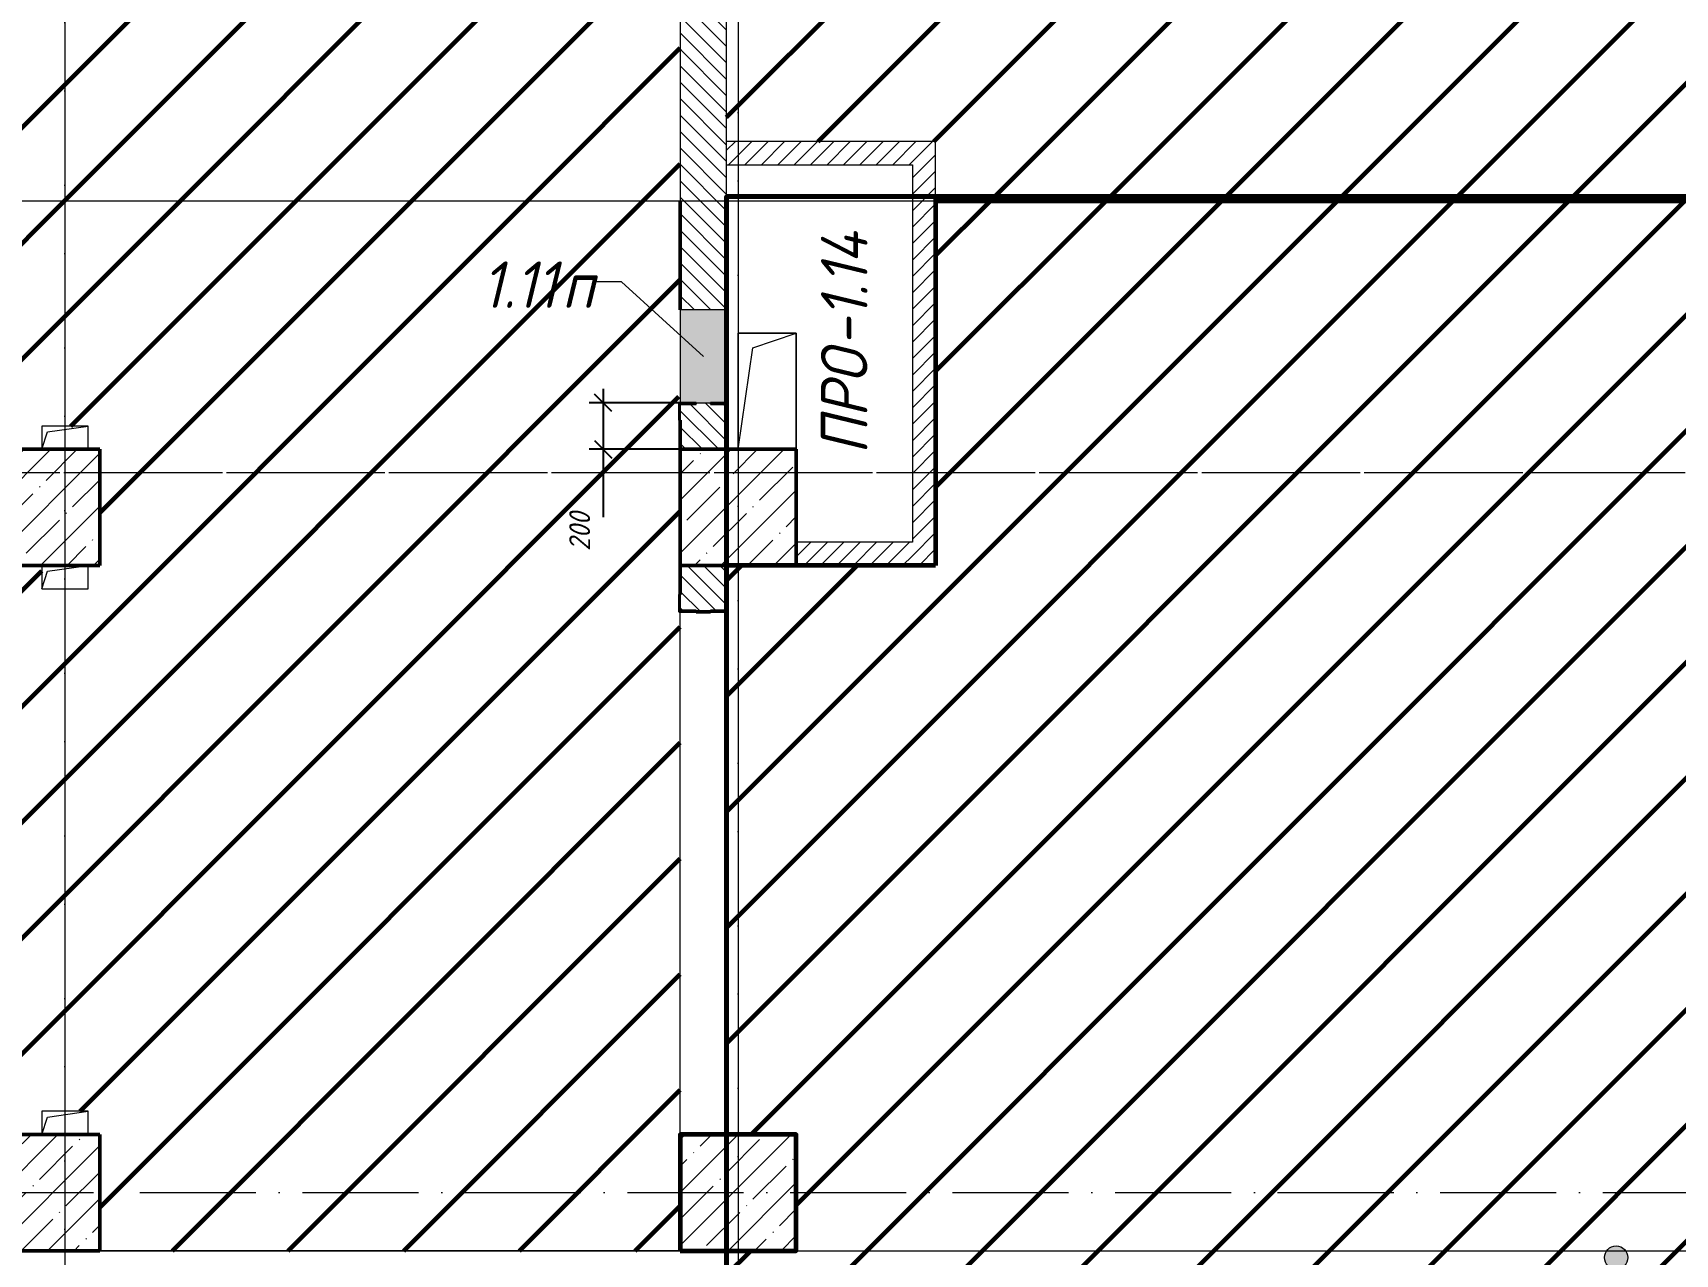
# Model space of a CAD drawing. Header units: millimetres. Extents: x -606178 to 312196, y -19338 to 632709.
# Drawn here: x -351119 to -344046, y 494761 to 500018 of the extents above; entities that cross this region are included whole.
import ezdxf

# ---------------------------------------------------------------- set-up
doc = ezdxf.new("R2010")
doc.units = ezdxf.units.MM
doc.linetypes.add('200_ШТРИХ_ш1п0_6_', pattern=[160, 100, -60])
doc.linetypes.add('50_200_ШТРИХ_1Т_ш5_п1_п1_', pattern=[700, 500, -100, 0, -100])
for name, color, linetype, lineweight in [('6.4.1) Окр пт с инж. ПТ2.16', 3, 'Continuous', 60), ('6.4.3) Окр пт с инж. ПТ2.3', 150, 'Continuous', 60), ('A-____-____-DIMS', 7, 'Continuous', 9), ('A-DETL-____-OTLN-3', 7, '200_ШТРИХ_ш1п0_6_', 9), ('A-DETL-____-OTLN-4', 7, 'Continuous', 18), ('A-DETL-GENF-OTLN', 7, 'Continuous', 9), ('A-FLOR-____-OTLN', 7, 'Continuous', 9), ('A-GENM-____-IDEN', 7, 'Continuous', 9), ('A-GENM-____-MCUT', 7, 'Continuous', 25), ('A-GENM-____-OTLN', 7, 'Continuous', 9), ('A-GENM-____-OTLN-1', 7, 'Continuous', 25), ('A-GLAZ-____-IDEN', 7, 'Continuous', 9), ('A-GLAZ-____-OTLN', 7, 'Continuous', 9), ('A-WALL-____-MCUT', 7, 'Continuous', 13), ('A-WALL-____-MCUT-2', 7, 'Continuous', 50), ('A-WALL-____-PATT-1', 7, 'Continuous', 9), ('A-WALL-FNSH-MCUT-1', 7, 'Continuous', 9), ('G-____-____-TEXT', 7, 'Continuous', 9), ('I-WALL-____-OTLN', 7, 'Continuous', 9), ('S-COLS-____-MCUT', 7, 'Continuous', 50), ('S-COLS-____-OTLN', 7, 'Continuous', 9), ('S-GRID-____-OTLN-1', 7, '50_200_ШТРИХ_1Т_ш5_п1_п1_', 9)]:
    doc.layers.add(name, color=color, linetype=linetype, lineweight=lineweight)
doc.styles.add('ISOCPEUR_I_11', font='isocpeui.ttf', dxfattribs={"width": 0.9, "height": 200})
doc.styles.add('ISOCPEUR_I_7', font='isocpeui.ttf', dxfattribs={"width": 0.9, "height": 90})
doc.dimstyles.new('ISO-1_8_0_9К_СРЕДНИЙ_Кладочные_1', dxfattribs={"dimscale": 304.8, "dimtxt": 89.638306, "dimasz": 0.246063, "dimexe": 0.19685, "dimexo": 0, "dimgap": 0, "dimtad": 1, "dimdec": 3, "dimrnd": 0.001, "dimdsep": 46, "dimtxsty": 'ISOCPEUR_I_7', "dimblk1": 'OBLIQUE', "dimblk2": 'OBLIQUE', "dimsah": 1, "dimcen": 0.09, "dimdle": 0.19685, "dimazin": 0, "dimtfac": 1, "dimtdec": 4, "dimtix": 1, "dimtmove": 0, "dimatfit": 3, "dimfxl": 1, "dimtvp": 1, "dimtolj": 1, "dimtzin": 0, "dimarcsym": 2})
pattern_1 = [(45, (-74750, -43231.04), (-114.04925, 114.04925), []), (45, (-74635.95, -43231.04), (-114.04925, 114.04925), [201.613, -40.323, 3.353, -36.97])]
pattern_2 = [(315, (-46181.04, 74750), (114.04925, 114.04925), []), (315, (-46181.04, 74635.95), (114.04925, 114.04925), [201.613, -40.323, 3.353, -36.97])]
pattern_3 = [(45, (-77750, -46181.04), (-114.04925, 114.04925), []), (45, (-77635.95, -46181.04), (-114.04925, 114.04925), [201.613, -40.323, 3.353, -36.97])]
pattern_4 = [(45, (-77750, -43231.04), (-114.04925, 114.04925), []), (45, (-77635.95, -43231.04), (-114.04925, 114.04925), [201.613, -40.323, 3.353, -36.97])]
pattern_5 = [(45, (-425830.77, 451794.26), (-35.35534, 35.35534), [])]
pattern_6 = [(135, (-425830.77, 451794.26), (-35.35534, -35.35534), [])]

# ---------------------------------------------------------------- blocks, each defined once
blk = doc.blocks.new('BSC_Колонна _Прямоугольная - 500х500-V89-АР1_План отверстий 1 этажа в осях 1-64_А-ГГ')
at = {"layer": 'S-COLS-____-OTLN'}
h = blk.add_hatch(dxfattribs=at)
h.set_pattern_fill('FP_121', color=256, style=0, pattern_type=2)
h.set_pattern_definition(pattern_1)
h.paths.add_polyline_path([(-250, -250), (250, -250), (250, 250), (-250, 250)], flags=0)
at = {"layer": 'S-COLS-____-MCUT'}
for p, q in [((250, 250), (-250, 250)), ((-250, 250), (-250, -250)), ((250, -250), (250, 250)), ((-250, -250), (250, -250))]:
    blk.add_line(p, q, dxfattribs=at)
blk = doc.blocks.new('BSC_Колонна _Прямоугольная - 500х500-V128-АР1_План отверстий 1 этажа в осях 1-64_А-ГГ')
at = {"layer": 'S-COLS-____-OTLN'}
h = blk.add_hatch(dxfattribs=at)
h.set_pattern_fill('FP_161', color=256, style=0, pattern_type=2)
h.set_pattern_definition(pattern_2)
h.paths.add_polyline_path([(-250, 250), (-250, -250), (250, -250), (250, 250)], flags=0)
at = {"layer": 'S-COLS-____-MCUT'}
for p, q in [((250, 250), (-250, 250)), ((-250, 250), (-250, -250)), ((250, -250), (250, 250)), ((-250, -250), (250, -250))]:
    blk.add_line(p, q, dxfattribs=at)
blk = doc.blocks.new('BSC_Колонна _Прямоугольная - 500х500-25978818-АР1_План отверстий 1 этажа в осях 1-64_А-ГГ')
at = {"layer": 'S-COLS-____-OTLN'}
h = blk.add_hatch(dxfattribs=at)
h.set_pattern_fill('FP_162', color=256, style=0, pattern_type=2)
h.set_pattern_definition(pattern_3)
h.paths.add_polyline_path([(-250, -250), (250, -250), (250, 250), (-250, 250)], flags=0)
at = {"layer": 'S-COLS-____-MCUT'}
for p, q in [((250, 250), (-250, 250)), ((-250, 250), (-250, -250)), ((250, -250), (250, 250)), ((-250, -250), (250, -250))]:
    blk.add_line(p, q, dxfattribs=at)
blk = doc.blocks.new('BSC_Колонна _Прямоугольная - 500х500-V133-АР1_План отверстий 1 этажа в осях 1-64_А-ГГ')
at = {"layer": 'S-COLS-____-OTLN'}
h = blk.add_hatch(dxfattribs=at)
h.set_pattern_fill('FP_167', color=256, style=0, pattern_type=2)
h.set_pattern_definition(pattern_4)
h.paths.add_polyline_path([(-250, -250), (250, -250), (250, 250), (-250, 250)], flags=0)
at = {"layer": 'S-COLS-____-MCUT'}
for p, q in [((250, 250), (-250, 250)), ((-250, 250), (-250, -250)), ((250, -250), (250, 250)), ((-250, -250), (250, -250))]:
    blk.add_line(p, q, dxfattribs=at)
blk = doc.blocks.new('AR_Отверстие Ниша - Лючок-32405162-АР1_План отверстий 1 этажа в осях 1-64_А-ГГ')
at = {"layer": 'A-GLAZ-____-OTLN'}
blk.add_hatch(color=256, dxfattribs=at).paths.add_polyline_path([(200, -100), (200, 100), (-200, 100), (-200, -100)], flags=0)
for p, q in [((200, 100), (-200, 100)), ((-200, 100), (-200, -100)), ((200, -31), (200, 31)), ((-200, -100), (200, -100))]:
    blk.add_line(p, q, dxfattribs=at)
blk = doc.blocks.new('Фахверк_СКБ_Уголок - 200_4010-27904266-АР1_План отверстий 1 этажа в осях 1-64_А-ГГ')
at = {"layer": 'A-GENM-____-MCUT'}
for p, q in [((125, 156), (50, 156)), ((50, 156), (50, 150)), ((50, 150), (119, 150)), ((119, 150), (119, 81)), ((125, 81), (125, 156)), ((119, 81), (125, 81)), ((125, 19), (119, 19)), ((119, 19), (119, -50)), ((125, -56), (125, 19)), ((119, -50), (50, -50)), ((50, -50), (50, -56)), ((50, -56), (125, -56))]:
    blk.add_line(p, q, dxfattribs=at)
blk = doc.blocks.new('AR_Отверстие прямоугольное _в плите_ - AR_Отверстие прямоугольное _в плите_-V157-АР1_План отверстий 1 этажа в осях 1-64_А-ГГ')
at = {"layer": 'A-GENM-____-OTLN'}
for p, q in [((125, 250), (-125, 250)), ((-125, 250), (-125, -250)), ((-62.5, 187.5), (125, 250)), ((125, -250), (125, 250)), ((-125, -250), (-62.5, 187.5))]:
    blk.add_line(p, q, dxfattribs=at)
blk = doc.blocks.new('AR_Отверстие прямоугольное _в плите_ - AR_Отверстие прямоугольное _в плите_-V180-АР1_План отверстий 1 этажа в осях 1-64_А-ГГ')
at = {"layer": 'A-GENM-____-OTLN'}
for p, q in [((100, 50), (-100, 50)), ((-100, 50), (-100, -50)), ((-100, -50), (-75, 25)), ((-75, 25), (100, 50)), ((100, -50), (100, 50))]:
    blk.add_line(p, q, dxfattribs=at)
blk = doc.blocks.new('AR_Отверстие прямоугольное _в плите_ - AR_Отверстие прямоугольное _в плите_-V179-АР1_План отверстий 1 этажа в осях 1-64_А-ГГ')
at = {"layer": 'A-GENM-____-OTLN'}
for p, q in [((-100, 50), (-100, -50)), ((-100, -50), (-75, 25)), ((-75, 25), (100, 50)), ((100, -50), (100, 50)), ((-100, -50), (100, -50))]:
    blk.add_line(p, q, dxfattribs=at)
blk = doc.blocks.new('Фахверк_СКБ_Уголок - 200_4010_1-27904896-АР1_План отверстий 1 этажа в осях 1-64_А-ГГ')
at = {"layer": 'A-GENM-____-MCUT'}
for p, q in [((200, 156), (125, 156)), ((125, 156), (125, 81)), ((131, 81), (131, 150)), ((131, 150), (200, 150)), ((200, 150), (200, 156)), ((125, 81), (131, 81)), ((131, 19), (125, 19)), ((125, 19), (125, -56)), ((131, -50), (131, 19)), ((125, -56), (200, -56)), ((200, -50), (131, -50)), ((200, -56), (200, -50))]:
    blk.add_line(p, q, dxfattribs=at)
blk = doc.blocks.new('DET_L_Линия разрыва - М100-27490010-АР1_План отверстий 1 этажа в осях 1-64_А-ГГ')
at = {"layer": 'A-DETL-GENF-OTLN'}
blk.add_line((28800, 0), (14700, 0), dxfattribs=at)
blk = doc.blocks.new('BSC_Колонна _Прямоугольная - 500х500-V60-АР1_План отверстий 1 этажа в осях 1-64_Ю-ЯЯ')
at = {"layer": 'S-COLS-____-OTLN'}
h = blk.add_hatch(dxfattribs=at)
h.set_pattern_fill('FP_67', color=256, style=0, pattern_type=2)
h.set_pattern_definition(pattern_1)
h.paths.add_polyline_path([(-250, -250), (250, -250), (250, 250), (-250, 250)], flags=0)
at = {"layer": 'S-COLS-____-MCUT'}
for p, q in [((250, 250), (-250, 250)), ((-250, 250), (-250, -250)), ((250, -250), (250, 250)), ((-250, -250), (250, -250))]:
    blk.add_line(p, q, dxfattribs=at)
blk = doc.blocks.new('BSC_Колонна _Прямоугольная - 500х500-V135-АР1_План отверстий 1 этажа в осях 1-64_Ю-ЯЯ')
at = {"layer": 'S-COLS-____-OTLN'}
h = blk.add_hatch(dxfattribs=at)
h.set_pattern_fill('FP_146', color=256, style=0, pattern_type=2)
h.set_pattern_definition(pattern_2)
h.paths.add_polyline_path([(-250, 250), (-250, -250), (250, -250), (250, 250)], flags=0)
at = {"layer": 'S-COLS-____-MCUT'}
for p, q in [((250, 250), (-250, 250)), ((-250, 250), (-250, -250)), ((250, -250), (250, 250)), ((-250, -250), (250, -250))]:
    blk.add_line(p, q, dxfattribs=at)
blk = doc.blocks.new('BSC_Колонна _Прямоугольная - 500х500-V136-АР1_План отверстий 1 этажа в осях 1-64_Ю-ЯЯ')
at = {"layer": 'S-COLS-____-OTLN'}
h = blk.add_hatch(dxfattribs=at)
h.set_pattern_fill('FP_147', color=256, style=0, pattern_type=2)
h.set_pattern_definition(pattern_3)
h.paths.add_polyline_path([(-250, -250), (250, -250), (250, 250), (-250, 250)], flags=0)
at = {"layer": 'S-COLS-____-MCUT'}
for p, q in [((250, 250), (-250, 250)), ((-250, 250), (-250, -250)), ((250, -250), (250, 250)), ((-250, -250), (250, -250))]:
    blk.add_line(p, q, dxfattribs=at)
blk = doc.blocks.new('BSC_Колонна _Прямоугольная - 500х500-V141-АР1_План отверстий 1 этажа в осях 1-64_Ю-ЯЯ')
at = {"layer": 'S-COLS-____-OTLN'}
h = blk.add_hatch(dxfattribs=at)
h.set_pattern_fill('FP_152', color=256, style=0, pattern_type=2)
h.set_pattern_definition(pattern_4)
h.paths.add_polyline_path([(-250, -250), (250, -250), (250, 250), (-250, 250)], flags=0)
at = {"layer": 'S-COLS-____-MCUT'}
for p, q in [((250, 250), (-250, 250)), ((-250, 250), (-250, -250)), ((250, -250), (250, 250)), ((-250, -250), (250, -250))]:
    blk.add_line(p, q, dxfattribs=at)
blk = doc.blocks.new('AR_Отверстие Ниша - Лючок-32405162-АР1_План отверстий 1 этажа в осях 1-64_Ю-ЯЯ')
at = {"layer": 'A-GLAZ-____-OTLN'}
blk.add_hatch(color=256, dxfattribs=at).paths.add_polyline_path([(200, -100), (200, 100), (-200, 100), (-200, -100)], flags=0)
for p, q in [((200, 100), (-200, 100)), ((-200, 100), (-200, -100)), ((200, -31), (200, 31)), ((-200, -100), (200, -100))]:
    blk.add_line(p, q, dxfattribs=at)
blk = doc.blocks.new('Фахверк_СКБ_Уголок - 200_4010-27904266-АР1_План отверстий 1 этажа в осях 1-64_Ю-ЯЯ')
at = {"layer": 'A-GENM-____-MCUT'}
for p, q in [((125, 156), (50, 156)), ((50, 156), (50, 150)), ((50, 150), (119, 150)), ((119, 150), (119, 81)), ((125, 81), (125, 156)), ((119, 81), (125, 81)), ((125, 19), (119, 19)), ((119, 19), (119, -50)), ((125, -56), (125, 19)), ((119, -50), (50, -50)), ((50, -50), (50, -56)), ((50, -56), (125, -56))]:
    blk.add_line(p, q, dxfattribs=at)
blk = doc.blocks.new('AR_Отверстие прямоугольное _в плите_ - AR_Отверстие прямоугольное _в плите_-30459229-АР1_План отверстий 1 этажа в осях 1-64_Ю-ЯЯ')
at = {"layer": 'A-GENM-____-OTLN'}
for p, q in [((125, 250), (-125, 250)), ((-125, 250), (-125, -250)), ((-62.5, 187.5), (125, 250)), ((125, -250), (125, 250)), ((-125, -250), (-62.5, 187.5))]:
    blk.add_line(p, q, dxfattribs=at)
blk = doc.blocks.new('AR_Отверстие прямоугольное _в плите_ - AR_Отверстие прямоугольное _в плите_-V205-АР1_План отверстий 1 этажа в осях 1-64_Ю-ЯЯ')
at = {"layer": 'A-GENM-____-OTLN'}
for p, q in [((100, 50), (-100, 50)), ((-100, 50), (-100, -50)), ((-100, -50), (-75, 25)), ((-75, 25), (100, 50)), ((100, -50), (100, 50))]:
    blk.add_line(p, q, dxfattribs=at)
blk = doc.blocks.new('AR_Отверстие прямоугольное _в плите_ - AR_Отверстие прямоугольное _в плите_-V204-АР1_План отверстий 1 этажа в осях 1-64_Ю-ЯЯ')
at = {"layer": 'A-GENM-____-OTLN'}
for p, q in [((-100, 50), (-100, -50)), ((-100, -50), (-75, 25)), ((-75, 25), (100, 50)), ((100, -50), (100, 50)), ((-100, -50), (100, -50))]:
    blk.add_line(p, q, dxfattribs=at)
blk = doc.blocks.new('Фахверк_СКБ_Уголок - 200_4010_1-27904896-АР1_План отверстий 1 этажа в осях 1-64_Ю-ЯЯ')
at = {"layer": 'A-GENM-____-MCUT'}
for p, q in [((200, 156), (125, 156)), ((125, 156), (125, 81)), ((131, 81), (131, 150)), ((131, 150), (200, 150)), ((200, 150), (200, 156)), ((125, 81), (131, 81)), ((131, 19), (125, 19)), ((125, 19), (125, -56)), ((131, -50), (131, 19)), ((125, -56), (200, -56)), ((200, -50), (131, -50)), ((200, -56), (200, -50))]:
    blk.add_line(p, q, dxfattribs=at)
blk = doc.blocks.new('_Oblique')
at = {"color": 0, "linetype": 'ByBlock', "lineweight": -2}
blk.add_line((-0.5, -0.5), (0.5, 0.5), dxfattribs=at)
blk = doc.blocks.new('*D4447')
at = {"layer": 'A-____-____-DIMS', "color": 0, "lineweight": -2, "transparency": 16777216}
for p, q in [((-348662.9, 498485.3), (-348662.9, 498225.3)), ((-348283.8, 498425.3), (-348722.9, 498425.3)), ((-348330.8, 498225.3), (-348722.9, 498225.3)), ((-348662.9, 498225.3), (-348662.9, 497932.6))]:
    blk.add_line(p, q, dxfattribs=at)
at = {"layer": 'Defpoints', "color": 0, "transparency": 16777216}
for p in [(-348283.8, 498425.3), (-348662.9, 498225.3), (-348330.8, 498225.3)]:
    blk.add_point(p, dxfattribs=at)
at = {"layer": 'A-____-____-DIMS', "color": 0, "lineweight": -2, "transparency": 16777216, "xscale": 75, "yscale": 75, "zscale": 75}
for p, rotation in [((-348662.9, 498425.3), 90), ((-348662.9, 498225.3), 270)]:
    blk.add_blockref('_Oblique', p, dxfattribs=dict(at, rotation=rotation))
at = {"layer": 'A-____-____-DIMS', "color": 0, "transparency": 16777216, "insert": (-348808.9, 497787.8), "char_height": 90, "width": 409.578, "attachment_point": 1, "rotation": 90, "line_spacing_factor": 1.149209, "style": 'ISOCPEUR_I_7'}
blk.add_mtext('\\A1;200', dxfattribs=at)

msp = doc.modelspace()

# ---------------------------------------------------------------- hatches: boundary and pattern name
at = {"layer": '6.4.1) Окр пт с инж. ПТ2.16'}
h = msp.add_hatch(dxfattribs=at)
h.set_pattern_fill('ANSI31', color=256, scale=111)
h.paths.add_polyline_path([(-348330.7712, 511175.3011), (-348330.7712, 511675.3011), (-348330.7712, 514675.3011), (-348330.7712, 515175.3011), (-348330.7712, 518375.3011), (-348330.7712, 518875.3011), (-348330.7712, 521675.3011), (-348630.7712, 521675.3011), (-350580.7712, 521675.3011), (-350880.7712, 521675.3011), (-350880.7712, 519475.3011), (-350580.7712, 519475.3011), (-350580.7712, 518975.3011), (-350820.7712, 518975.3011), (-350820.7712, 518575.3011), (-350880.7712, 518575.3011), (-350880.7712, 516475.3011), (-350820.7712, 516475.3011), (-350820.7712, 515430.3011), (-350820.7712, 515080.3011), (-350820.7712, 514975.3011), (-350830.7712, 506925.3011), (-350830.7712, 506425.3011), (-350880.7712, 506425.3011), (-350880.7712, 506325.3011), (-351080.7712, 506325.3011), (-351080.7712, 506425.3011), (-351330.7712, 506425.3011), (-351330.7712, 503975.3011), (-350830.7712, 503975.3011), (-350830.7712, 503475.3011), (-350880.7712, 503475.3011), (-350880.7712, 503375.3011), (-351080.7712, 503375.3011), (-351080.7712, 503475.3011), (-351330.7712, 503475.3011), (-351330.7712, 499295.4397), (-348330.7712, 499295.4397), (-348330.7712, 502975.3011), (-348330.7712, 503375.3011), (-348336.7712, 503375.3011), (-348336.7712, 503475.3011), (-348330.7712, 503475.3011), (-348330.7712, 503975.3011), (-348330.7712, 504475.3011), (-348330.7712, 506975.3011), (-348330.7712, 507475.3011)])
h = msp.add_hatch(dxfattribs=at)
h.set_pattern_fill('ANSI31', color=256, scale=111)
h.paths.add_polyline_path([(-348330.7712, 497525.3011), (-348336.7712, 497525.3011), (-348336.7712, 497600.3011), (-348330.7712, 497725.3011), (-348330.7712, 498225.3011), (-348330.7712, 498350.3011), (-348336.7712, 498350.3011), (-348336.7712, 498425.3011), (-348330.7712, 498825.3011), (-348330.7712, 499295.4397), (-351330.7712, 499295.4397), (-351330.7712, 498225.3011), (-351080.7712, 498225.3011), (-351080.7712, 498325.3011), (-350880.7712, 498325.3011), (-350880.7712, 498225.3011), (-350830.7712, 498225.3011), (-350830.7712, 497725.3011), (-350880.7712, 497725.3011), (-350880.7712, 497625.3011), (-351080.7712, 497625.3011), (-351080.7712, 497725.3011), (-351330.7712, 497725.3011), (-351330.7712, 495275.3011), (-351080.7712, 495275.3011), (-351080.7712, 495375.3011), (-350880.7712, 495375.3011), (-350880.7712, 495275.3011), (-350830.7712, 495275.3011), (-350830.7712, 494775.3011), (-348330.7712, 494775.3011), (-348330.7712, 495275.3011)])
at = {"layer": '6.4.3) Окр пт с инж. ПТ2.3'}
h = msp.add_hatch(dxfattribs=at)
h.set_pattern_fill('ANSI31', color=256, scale=111)
h.paths.add_polyline_path([(-332580.7712, 501875.3011), (-332580.7712, 503075.3011), (-332580.7712, 503475.3011), (-336580.7712, 503475.3011), (-337080.7712, 503475.3011), (-338565.7712, 503475.3011), (-338935.7712, 503475.3011), (-339385.7712, 503475.3011), (-339615.7712, 503475.3011), (-339665.7712, 503475.3011), (-340765.7712, 503475.3011), (-340815.7712, 503475.3011), (-341015.7712, 503475.3011), (-341065.7712, 503475.3011), (-342430.7712, 503475.3011), (-342830.7712, 503475.3011), (-342830.7712, 503175.3011), (-344150.7712, 503175.3011), (-344150.7712, 504475.3011), (-343900.7712, 504475.3011), (-343500.7712, 504475.3011), (-343030.7712, 504475.3011), (-343030.7712, 505525.3011), (-343030.7712, 505925.3011), (-343030.7712, 507225.3011), (-344480.7712, 507225.3011), (-344830.7712, 507225.3011), (-344830.7712, 507975.3011), (-344830.7712, 508275.3011), (-344830.7712, 509975.3011), (-344480.7712, 509975.3011), (-343430.7712, 509975.3011), (-343430.7712, 510075.3011), (-343430.7712, 510275.3011), (-343430.7712, 510975.3011), (-343430.7712, 511175.3011), (-343430.7712, 511890.3011), (-344130.7712, 511890.3011), (-344530.7712, 511890.3011), (-345530.7712, 511890.3011), (-345580.7712, 511890.3011), (-346480.7712, 511890.3011), (-346880.7712, 511890.3011), (-347630.7712, 511890.3011), (-347630.7712, 511675.3011), (-347630.7712, 511175.3011), (-348130.7712, 511175.3011), (-348130.7712, 507475.3011), (-347830.7712, 507475.3011), (-347830.7712, 506975.3011), (-348130.7712, 506975.3011), (-348130.7712, 504475.3011), (-347230.7712, 504475.3011), (-347230.7712, 502675.3011), (-348130.7712, 502675.3011), (-348130.7712, 499550.3011), (-347230.7712, 499550.3011), (-347230.7712, 499295.4397), (-338230.7712, 499295.4397), (-338080.7712, 499595.4397), (-337780.7712, 498995.4397), (-337630.7712, 499295.4397), (-328980.7712, 499295.4397), (-328980.7712, 500125.3011), (-332580.7712, 500125.3011)])
h.paths.add_polyline_path([(-343570.7712, 506185.3011), (-343770.7712, 506185.3011), (-343770.7712, 506385.3011), (-343570.7712, 506385.3011)], flags=16)
h.paths.add_polyline_path([(-343530.7712, 510975.3011), (-343730.7712, 510975.3011), (-343730.7712, 511175.3011), (-343530.7712, 511175.3011)], flags=16)
h = msp.add_hatch(dxfattribs=at)
h.set_pattern_fill('ANSI31', color=256, scale=111)
h.paths.add_polyline_path([(-337180.7712, 499295.4397), (-347230.7712, 499295.4397), (-347230.7712, 497725.3011), (-348130.7712, 497725.3011), (-348130.7712, 495275.3011), (-347830.7712, 495275.3011), (-347830.7712, 494775.3011), (-348130.7712, 494775.3011), (-348130.7712, 488725.3011), (-347830.7712, 488725.3011), (-347830.7712, 488175.3011), (-337180.7712, 488175.3011), (-337180.7712, 488775.3011)])
h.paths.add_polyline_path([(-342430.7712, 488725.3011), (-342430.7712, 488225.3011), (-342930.7712, 488225.3011), (-342930.7712, 488725.3011)], flags=16)
h.paths.add_polyline_path([(-342930.7712, 494225.3011), (-342930.7712, 494725.3011), (-342430.7712, 494725.3011), (-342430.7712, 494225.3011)], flags=16)
h.paths.add_polyline_path([(-342930.7712, 494775.3011), (-342930.7712, 495275.3011), (-342430.7712, 495275.3011), (-342430.7712, 494775.3011)], flags=16)
h.paths.add_polyline_path([(-342930.7712, 497725.3011), (-342930.7712, 498225.3011), (-342430.7712, 498225.3011), (-342430.7712, 497725.3011)], flags=16)
at = {"layer": 'A-WALL-____-PATT-1'}
h = msp.add_hatch(dxfattribs=at)
h.set_pattern_fill('FP_6', color=256, style=0, pattern_type=2)
h.set_pattern_definition(pattern_6)
h.paths.add_polyline_path([(-348330.7712, 498225.3011), (-348130.7712, 498225.3011), (-348130.7712, 498419.3011), (-348199.7712, 498419.3011), (-348199.7712, 498425.3011), (-348261.7712, 498425.3011), (-348261.7712, 498419.3011), (-348330.7712, 498419.3011), (-348330.7712, 498350.3011)], flags=0)
h.paths.add_polyline_path([(-348330.7712, 498825.3011), (-348130.7712, 498825.3011), (-348130.7712, 502975.3011), (-348330.7712, 502975.3011), (-348330.7712, 499331.2064)], flags=0)
h.paths.add_polyline_path([(-348199.7712, 503375.3011), (-348199.7712, 503381.3011), (-348130.7712, 503381.3011), (-348130.7712, 503475.3011), (-348330.7712, 503475.3011), (-348330.7712, 503381.3011), (-348261.7712, 503381.3011), (-348261.7712, 503375.3011)], flags=0)
h = msp.add_hatch(dxfattribs=at)
h.set_pattern_fill('FP_5', color=256, style=0, pattern_type=2)
h.set_pattern_definition(pattern_5)
h.paths.add_polyline_path([(-347330.7712, 499450.3011), (-347230.7712, 499450.3011), (-347230.7712, 499550.3011), (-348130.7712, 499550.3011), (-348130.7712, 499450.3011), (-348076.1506, 499450.3011)], flags=0)
h = msp.add_hatch(dxfattribs=at)
h.set_pattern_fill('FP_5', color=256, style=0, pattern_type=2)
h.set_pattern_definition(pattern_5)
h.paths.add_polyline_path([(-347230.7712, 497725.3011), (-347230.7712, 499450.3011), (-347330.7712, 499450.3011), (-347330.7712, 497725.3011)], flags=0)
h = msp.add_hatch(dxfattribs=at)
h.set_pattern_fill('FP_6', color=256, style=0, pattern_type=2)
h.set_pattern_definition(pattern_6)
h.paths.add_polyline_path([(-348324.7712, 498225.3011), (-348130.7712, 498225.3011), (-348130.7712, 498419.3011), (-348199.7712, 498419.3011), (-348199.7712, 498425.3011), (-348261.7712, 498425.3011), (-348261.7712, 498419.3011), (-348330.7712, 498419.3011), (-348330.7712, 498225.3011)], flags=0)
h.paths.add_polyline_path([(-348330.7712, 498825.3011), (-348130.7712, 498825.3011), (-348130.7712, 499295.4397), (-348330.7712, 499295.4397)], flags=0)
h = msp.add_hatch(dxfattribs=at)
h.set_pattern_fill('FP_5', color=256, style=0, pattern_type=2)
h.set_pattern_definition(pattern_5)
h.paths.add_polyline_path([(-347230.7712, 497725.3011), (-347230.7712, 499295.4397), (-347330.7712, 499295.4397), (-347330.7712, 497725.3011)], flags=0)
h = msp.add_hatch(dxfattribs=at)
h.set_pattern_fill('FP_5', color=256, style=0, pattern_type=2)
h.set_pattern_definition(pattern_5)
h.paths.add_polyline_path([(-347330.7712, 497725.3011), (-347330.7712, 497825.3011), (-347830.7712, 497825.3011), (-347830.7712, 497725.3011)], flags=0)
h = msp.add_hatch(dxfattribs=at)
h.set_pattern_fill('FP_5', color=256, style=0, pattern_type=2)
h.set_pattern_definition(pattern_5)
h.paths.add_polyline_path([(-347330.7712, 497725.3011), (-347330.7712, 497825.3011), (-347830.7712, 497825.3011), (-347830.7712, 497725.3011)], flags=0)
h = msp.add_hatch(dxfattribs=at)
h.set_pattern_fill('FP_6', color=256, style=0, pattern_type=2)
h.set_pattern_definition(pattern_6)
h.paths.add_polyline_path([(-348199.7712, 497525.3011), (-348199.7712, 497531.3011), (-348130.7712, 497531.3011), (-348130.7712, 497725.3011), (-348330.7712, 497725.3011), (-348330.7712, 497531.3011), (-348261.7712, 497531.3011), (-348261.7712, 497525.3011)], flags=0)
h = msp.add_hatch(dxfattribs=at)
h.set_pattern_fill('FP_6', color=256, style=0, pattern_type=2)
h.set_pattern_definition(pattern_6)
h.paths.add_polyline_path([(-348199.7712, 497525.3011), (-348199.7712, 497531.3011), (-348130.7712, 497531.3011), (-348130.7712, 497725.3011), (-348330.7712, 497725.3011), (-348330.7712, 497531.3011), (-348261.7712, 497531.3011), (-348261.7712, 497525.3011)], flags=0)
at = {"layer": 'G-____-____-TEXT'}
h = msp.add_hatch(color=256, dxfattribs=at)
edge = h.paths.add_edge_path(flags=0)
edge.add_arc((-344299.6744, 494745.7191), 50, 0, 360)
h = msp.add_hatch(color=256, dxfattribs=at)
edge = h.paths.add_edge_path(flags=0)
edge.add_arc((-344299.6744, 494745.7191), 50, 0, 360)

# ---------------------------------------------------------------- linework, layer by layer
at = {"layer": '6.4.1) Окр пт с инж. ПТ2.16'}
for points in [[(-348130.7712, 499314.185), (-324580.7712, 499314.185), (-324580.7712, 468375.3011), (-348130.7712, 468375.3011)], [(-347230.7712, 497725.3011), (-348130.7712, 497725.3011), (-348130.7712, 499314.185), (-347230.7712, 499314.185)], [(-348130.7712, 485525.3011), (-324580.7712, 485525.3011), (-324580.7712, 499314.185), (-348130.7712, 499314.185)], [(-348130.7712, 499314.185), (-337180.7712, 499314.185), (-337180.7712, 488175.3011), (-348130.7712, 488175.3011)], [(-348330.7712, 494775.3011), (-347830.7712, 494775.3011), (-347830.7712, 495275.3011), (-348330.7712, 495275.3011)]]:
    msp.add_lwpolyline(points, close=True, dxfattribs=at)
msp.add_lwpolyline([(-347230.7712, 499295.4397), (-328980.7712, 499295.4397)], dxfattribs=at)
at = {"layer": 'A-DETL-____-OTLN-3'}
msp.add_line((-348330.7712, 494775.3011), (-350830.7712, 494775.3011), dxfattribs=at)
at = {"layer": 'A-DETL-____-OTLN-4'}
msp.add_line((-348330.7712, 494775.3011), (-350830.7712, 494775.3011), dxfattribs=at)
at = {"layer": 'A-FLOR-____-OTLN'}
for p, q in [((-348080.7712, 498725.3011), (-347830.7712, 498725.3011)), ((-348080.7712, 498225.3011), (-348080.7712, 498725.3011)), ((-348080.7712, 498725.3011), (-347830.7712, 498725.3011)), ((-348080.7712, 498225.3011), (-348080.7712, 498725.3011)), ((-347830.7712, 498725.3011), (-347830.7712, 498225.3011)), ((-347830.7712, 498725.3011), (-347830.7712, 498225.3011)), ((-350830.7712, 494775.3011), (-348330.7712, 494775.3011)), ((-350830.7712, 494775.3011), (-348330.7712, 494775.3011)), ((-347830.7712, 494775.3011), (-342930.7712, 494775.3011)), ((-347830.7712, 494775.3011), (-342930.7712, 494775.3011))]:
    msp.add_line(p, q, dxfattribs=at)
at = {"layer": 'A-GLAZ-____-IDEN'}
for p, q in [((-348584.1879, 498946.5387), (-348696.7075, 498946.5387)), ((-348230.7712, 498625.3011), (-348584.1879, 498946.5387))]:
    msp.add_line(p, q, dxfattribs=at)
at = {"layer": 'A-WALL-____-MCUT'}
for p, q in [((-348330.7712, 502975.3011), (-348330.7712, 498825.3011)), ((-348130.7712, 498825.3011), (-348130.7712, 502975.3011)), ((-348330.7712, 498350.3011), (-348330.7712, 498225.3011)), ((-348130.7712, 498225.3011), (-348130.7712, 498350.3011)), ((-348330.7712, 497725.3011), (-348330.7712, 497600.3011)), ((-348130.7712, 497600.3011), (-348130.7712, 497725.3011)), ((-348261.7712, 497525.3011), (-348199.7712, 497525.3011))]:
    msp.add_line(p, q, dxfattribs=at)
at = {"layer": 'A-WALL-____-MCUT-2'}
for p, q in [((-348330.7712, 499295.4397), (-348330.7712, 498825.3011)), ((-348130.7712, 498825.3011), (-348130.7712, 499295.4397)), ((-348330.7712, 498350.3011), (-348330.7712, 498225.3011)), ((-348130.7712, 498225.3011), (-348130.7712, 498350.3011)), ((-348330.7712, 497725.3011), (-348330.7712, 497600.3011)), ((-348130.7712, 497600.3011), (-348130.7712, 497725.3011)), ((-348261.7712, 497525.3011), (-348199.7712, 497525.3011))]:
    msp.add_line(p, q, dxfattribs=at)
at = {"layer": 'A-WALL-FNSH-MCUT-1'}
for p, q in [((-347230.7712, 499550.3011), (-348130.7712, 499550.3011)), ((-347230.7712, 497725.3011), (-347230.7712, 499550.3011)), ((-348130.7712, 499450.3011), (-347330.7712, 499450.3011)), ((-347330.7712, 499450.3011), (-347330.7712, 497825.3011)), ((-347330.7712, 499295.4397), (-347330.7712, 497825.3011)), ((-347230.7712, 497725.3011), (-347230.7712, 499295.4397)), ((-347330.7712, 497825.3011), (-347830.7712, 497825.3011)), ((-347330.7712, 497825.3011), (-347830.7712, 497825.3011)), ((-347830.7712, 497725.3011), (-347230.7712, 497725.3011)), ((-347830.7712, 497725.3011), (-347230.7712, 497725.3011))]:
    msp.add_line(p, q, dxfattribs=at)
at = {"layer": 'G-____-____-TEXT'}
msp.add_circle((-344299.6744, 494745.7191), 50, dxfattribs=at)
msp.add_circle((-344299.6744, 494745.7191), 50, dxfattribs=at)
at = {"layer": 'I-WALL-____-OTLN'}
for p, q in [((-348330.7712, 495275.3011), (-348330.7712, 497525.3011)), ((-348330.7712, 495275.3011), (-348330.7712, 497525.3011)), ((-348130.7712, 497525.3011), (-348130.7712, 495275.3011)), ((-348130.7712, 497525.3011), (-348130.7712, 495275.3011))]:
    msp.add_line(p, q, dxfattribs=at)
at = {"layer": 'S-GRID-____-OTLN-1'}
for p, q in [((-348080.7712, 542687.1106), (-348080.7712, 491375.8881)), ((-350980.7712, 542374.2366), (-350980.7712, 491625.2377)), ((-348080.7712, 501675.2188), (-348080.7712, 460364.1588)), ((-350980.7712, 501362.3448), (-350980.7712, 463125.3011)), ((-358504.0007, 498125.3011), (-335511.9839, 498125.3011)), ((-356586.1335, 498125.3011), (-335511.9839, 498125.3011)), ((-351358.4567, 495025.3011), (-321866.5578, 495025.3011)), ((-351358.4567, 495025.3011), (-321866.5578, 495025.3011))]:
    msp.add_line(p, q, dxfattribs=at)

# ---------------------------------------------------------------- block references
at = {"layer": 'A-DETL-GENF-OTLN', "rotation": 180}
msp.add_blockref('DET_L_Линия разрыва - М100-27490010-АР1_План отверстий 1 этажа в осях 1-64_А-ГГ', (-323530.7712, 499295.4397), dxfattribs=at)
at = {"layer": 'A-GENM-____-OTLN'}
for name, p in [('AR_Отверстие прямоугольное _в плите_ - AR_Отверстие прямоугольное _в плите_-V157-АР1_План отверстий 1 этажа в осях 1-64_А-ГГ', (-347955.7712, 498475.3011)), ('AR_Отверстие прямоугольное _в плите_ - AR_Отверстие прямоугольное _в плите_-30459229-АР1_План отверстий 1 этажа в осях 1-64_Ю-ЯЯ', (-347955.7712, 498475.3011)), ('AR_Отверстие прямоугольное _в плите_ - AR_Отверстие прямоугольное _в плите_-V180-АР1_План отверстий 1 этажа в осях 1-64_А-ГГ', (-350980.7712, 498275.3011)), ('AR_Отверстие прямоугольное _в плите_ - AR_Отверстие прямоугольное _в плите_-V205-АР1_План отверстий 1 этажа в осях 1-64_Ю-ЯЯ', (-350980.7712, 498275.3011)), ('AR_Отверстие прямоугольное _в плите_ - AR_Отверстие прямоугольное _в плите_-V179-АР1_План отверстий 1 этажа в осях 1-64_А-ГГ', (-350980.7712, 497675.3011)), ('AR_Отверстие прямоугольное _в плите_ - AR_Отверстие прямоугольное _в плите_-V204-АР1_План отверстий 1 этажа в осях 1-64_Ю-ЯЯ', (-350980.7712, 497675.3011)), ('AR_Отверстие прямоугольное _в плите_ - AR_Отверстие прямоугольное _в плите_-V180-АР1_План отверстий 1 этажа в осях 1-64_А-ГГ', (-350980.7712, 495325.3011)), ('AR_Отверстие прямоугольное _в плите_ - AR_Отверстие прямоугольное _в плите_-V205-АР1_План отверстий 1 этажа в осях 1-64_Ю-ЯЯ', (-350980.7712, 495325.3011))]:
    msp.add_blockref(name, p, dxfattribs=at)
at = {"layer": 'A-GENM-____-OTLN-1', "rotation": 89.99999999999993}
for name, p in [('Фахверк_СКБ_Уголок - 200_4010-27904266-АР1_План отверстий 1 этажа в осях 1-64_А-ГГ', (-348180.7712, 498300.3011)), ('Фахверк_СКБ_Уголок - 200_4010-27904266-АР1_План отверстий 1 этажа в осях 1-64_Ю-ЯЯ', (-348180.7712, 498300.3011)), ('Фахверк_СКБ_Уголок - 200_4010_1-27904896-АР1_План отверстий 1 этажа в осях 1-64_А-ГГ', (-348180.7712, 497400.3011)), ('Фахверк_СКБ_Уголок - 200_4010_1-27904896-АР1_План отверстий 1 этажа в осях 1-64_Ю-ЯЯ', (-348180.7712, 497400.3011))]:
    msp.add_blockref(name, p, dxfattribs=at)
at = {"layer": 'A-GLAZ-____-OTLN', "rotation": 269.9999999999999}
for name in ['AR_Отверстие Ниша - Лючок-32405162-АР1_План отверстий 1 этажа в осях 1-64_А-ГГ', 'AR_Отверстие Ниша - Лючок-32405162-АР1_План отверстий 1 этажа в осях 1-64_Ю-ЯЯ']:
    msp.add_blockref(name, (-348230.7712, 498625.3011), dxfattribs=at)
at = {"layer": 'S-COLS-____-OTLN', "rotation": 89.9999999999999}
for name in ['BSC_Колонна _Прямоугольная - 500х500-V128-АР1_План отверстий 1 этажа в осях 1-64_А-ГГ', 'BSC_Колонна _Прямоугольная - 500х500-V135-АР1_План отверстий 1 этажа в осях 1-64_Ю-ЯЯ']:
    msp.add_blockref(name, (-351080.7712, 497975.3011), dxfattribs=at)
at = {"layer": 'S-COLS-____-OTLN'}
for name, p in [('BSC_Колонна _Прямоугольная - 500х500-25978818-АР1_План отверстий 1 этажа в осях 1-64_А-ГГ', (-348080.7712, 497975.3011)), ('BSC_Колонна _Прямоугольная - 500х500-V136-АР1_План отверстий 1 этажа в осях 1-64_Ю-ЯЯ', (-348080.7712, 497975.3011)), ('BSC_Колонна _Прямоугольная - 500х500-V89-АР1_План отверстий 1 этажа в осях 1-64_А-ГГ', (-351080.7712, 495025.3011)), ('BSC_Колонна _Прямоугольная - 500х500-V60-АР1_План отверстий 1 этажа в осях 1-64_Ю-ЯЯ', (-351080.7712, 495025.3011)), ('BSC_Колонна _Прямоугольная - 500х500-V133-АР1_План отверстий 1 этажа в осях 1-64_А-ГГ', (-348080.7712, 495025.3011)), ('BSC_Колонна _Прямоугольная - 500х500-V141-АР1_План отверстий 1 этажа в осях 1-64_Ю-ЯЯ', (-348080.7712, 495025.3011))]:
    msp.add_blockref(name, p, dxfattribs=at)

# ---------------------------------------------------------------- texts
at = {"layer": 'A-GENM-____-IDEN', "char_height": 200, "attachment_point": 1, "rotation": 90, "style": 'ISOCPEUR_I_11'}
for s, insert, width in [('-1.14', (-347724.4005, 498667.6754), 649.366875), ('ПРО', (-347724.4005, 498203.3316), 562.784625)]:
    msp.add_mtext(s, dxfattribs=dict(at, insert=insert, width=width))
at = {"layer": 'A-GLAZ-____-IDEN', "char_height": 200, "attachment_point": 1, "style": 'ISOCPEUR_I_11'}
for s, insert, width in [('1.11', (-349185.0631, 499034.1533), 418.480875), ('\\fISOCPEUR|b0|i1|c204|p34|;\\W.9;п', (-348839.7818, 499034.1533), 158.734125)]:
    msp.add_mtext(s, dxfattribs=dict(at, insert=insert, width=width))

# ---------------------------------------------------------------- dimensions: what is measured, and where the dimension line sits
at = {"layer": 'A-____-____-DIMS'}
dim = msp.add_linear_dim(base=(-348662.9038, 498225.3011), p1=(-348283.8192, 498425.3011), p2=(-348330.7712, 498225.3011), angle=90, dimstyle='ISO-1_8_0_9К_СРЕДНИЙ_Кладочные_1', override={"dimpost": '<>', "dimfxl": 205.437315}, dxfattribs=at)
dim.commit()
dim.dimension.update_dxf_attribs({"geometry": '*D4447', "text_midpoint": (-348748.9356, 497932.5528), "dimtype": 160, "text_rotation": 90})

doc.saveas('drawing.dxf')
